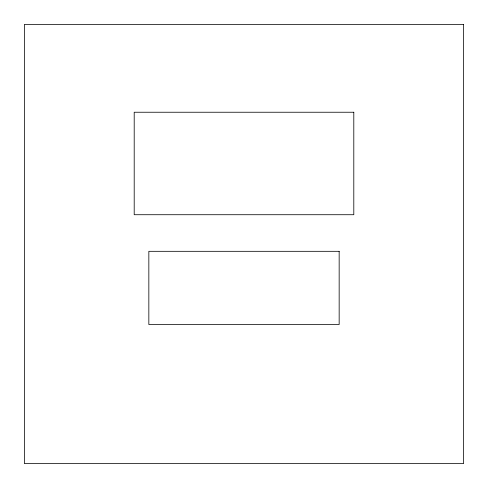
<?xml version="1.0" encoding="UTF-8"?>
<svg xmlns="http://www.w3.org/2000/svg" width="488" height="488" viewBox="0 0 488 488"><rect width="100%" height="100%" fill="white"/><g stroke="black" fill="none" stroke-linecap="round" stroke-linejoin="round"><path stroke-width="0.73" d="M463.6 24.4L24.4 24.4L24.4 463.6L463.6 463.6L463.6 24.4M353.8 112.24L134.2 112.24L134.2 214.72L353.8 214.72L353.8 112.24M339.16 251.32L148.84 251.32L148.84 324.52L339.16 324.52L339.16 251.32"/></g></svg>
